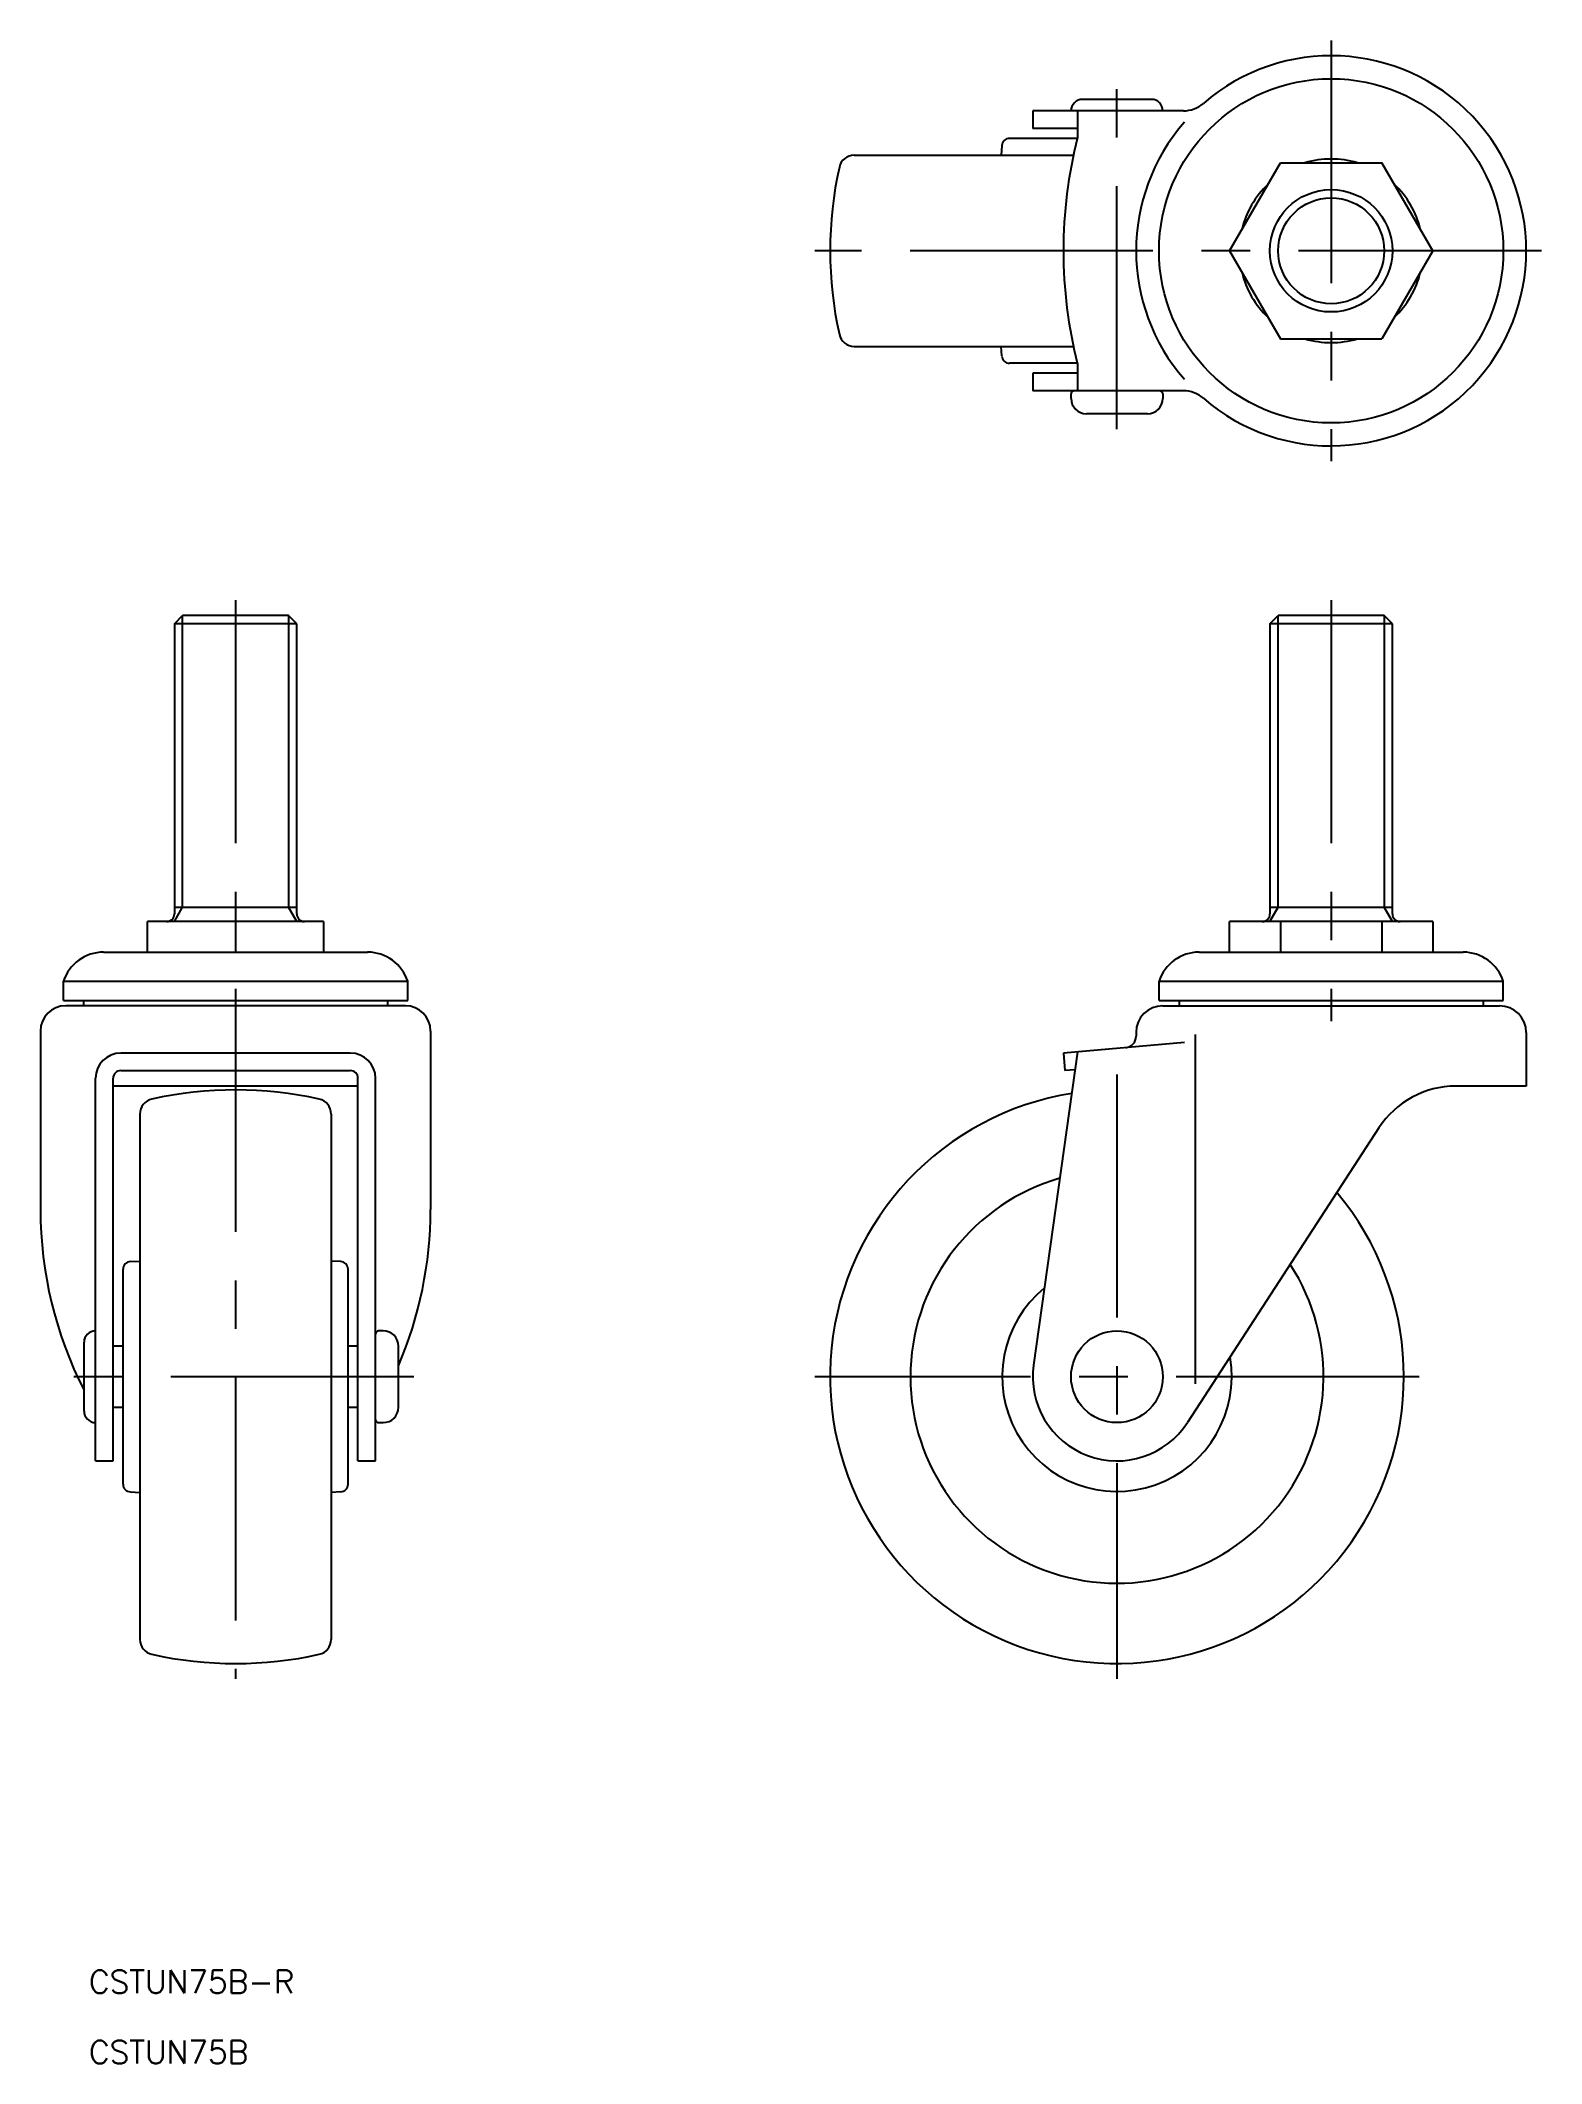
# Model space of a CAD drawing. Extents: x -141 to 56, y -90 to 175.
import ezdxf

# ---------------------------------------------------------------- set-up
doc = ezdxf.new("R2010")
doc.units = 0
doc.linetypes.add('CENTER', pattern=[50.8, 31.75, -6.35, 6.35, -6.35])
doc.layers.get('0').update_dxf_attribs({"linetype": 'CONTINUOUS'})
doc.layers.add('CENTER', color=1, linetype='CENTER')
doc.styles.get("Standard").update_dxf_attribs({"font": 'txt.shx', "height": 3, "bigfont": 'bigfont.shx'})

msp = doc.modelspace()

# ---------------------------------------------------------------- linework, layer by layer
at = {"color": 7, "linetype": 'CONTINUOUS'}
for p, q in [((4.5, 166.99), (-4.5, 166.99)), ((8.69, 165.49), (-11, 165.49)), ((-11, 165.49), (-11, 163.19)), ((-5.14, 165.49), (-5.14, 163.19)), ((-5.17, 161.89), (-14.05, 161.89)), ((-5.14, 163.19), (-11, 163.19)), ((-5.14, 163.19), (-5.14, 162.01)), ((-34.34, 159.69), (-5.68, 159.69)), ((-15.05, 160.94), (-15.12, 159.69)), ((14.72, 147.19), (21.36, 158.69)), ((21.36, 158.69), (34.64, 158.69)), ((41.28, 147.19), (34.64, 158.69)), ((14.72, 147.19), (21.36, 135.69)), ((41.28, 147.19), (34.64, 135.69)), ((21.36, 135.69), (34.64, 135.69)), ((-34.34, 134.69), (-5.68, 134.69)), ((-15.05, 133.44), (-15.12, 134.69)), ((-5.17, 132.49), (-14.05, 132.49)), ((-5.14, 132.36), (-5.14, 128.89)), ((-11, 131.19), (-11, 128.89)), ((-5.14, 131.19), (-11, 131.19)), ((8.69, 128.89), (-11, 128.89)), ((-6, 127.89), (-6, 128.49)), ((6, 128.49), (6, 127.89)), ((4, 125.89), (-4, 125.89)), ((-123.22, 98.42), (-122.14, 99.5)), ((-123.22, 98.42), (-123.22, 60.5)), ((-107.22, 98.42), (-123.22, 98.42)), ((-108.3, 99.5), (-122.14, 99.5)), ((-107.22, 98.42), (-108.3, 99.5)), ((-107.22, 60.5), (-107.22, 98.42)), ((20, 98.42), (21.08, 99.5)), ((20, 98.42), (20, 60.5)), ((36, 98.42), (20, 98.42)), ((34.92, 99.5), (21.08, 99.5)), ((36, 98.42), (34.92, 99.5)), ((36, 60.5), (36, 98.42)), ((-123.22, 61.37), (-107.22, 61.37)), ((20, 61.37), (36, 61.37)), ((-103.72, 59.5), (-126.72, 59.5)), ((-126.72, 55.5), (-126.72, 59.5)), ((-115.22, 59.5), (-115.22, 55.5)), ((-103.72, 59.5), (-103.72, 55.5)), ((41.28, 59.5), (14.72, 59.5)), ((14.72, 55.5), (14.72, 59.5)), ((20, 59.5), (20, 59.5)), ((21.36, 59.5), (21.36, 55.5)), ((34.64, 59.5), (34.64, 55.5)), ((36, 59.5), (36, 59.5)), ((41.28, 59.5), (41.28, 55.5)), ((-132.49, 55.5), (-97.95, 55.5)), ((10.73, 55.5), (45.27, 55.5)), ((-137.72, 51.7), (-92.72, 51.7)), ((-137.72, 49.2), (-137.72, 51.7)), ((-92.72, 49.2), (-92.72, 51.7)), ((5.5, 51.7), (50.5, 51.7)), ((5.5, 49.2), (5.5, 51.7)), ((50.5, 49.2), (50.5, 51.7)), ((-137.72, 49.2), (-92.72, 49.2)), ((-93.02, 48.49), (-137.42, 48.49)), ((-135.11, 49.2), (-135.11, 48.49)), ((-95.34, 49.2), (-95.34, 48.49)), ((5.5, 49.2), (50.5, 49.2)), ((6, 48.49), (6.27, 48.49)), ((6.27, 48.49), (50, 48.49)), ((8.12, 49.2), (8.12, 48.49)), ((47.88, 49.2), (47.88, 48.49)), ((-140.72, 45.19), (-140.72, 21.84)), ((-89.72, 45.19), (-89.72, 21.84)), ((2.5, 44.99), (2.5, 44.51)), ((53.5, 44.99), (53.5, 37.99)), ((-5.14, 42.47), (-10.89, 1.53)), ((8.82, 43.69), (-7, 42.31)), ((10.24, 44.74), (10.24, -0.91)), ((-100.22, 42.31), (-130.22, 42.31)), ((-130.22, 40.02), (-100.22, 40.02)), ((-7, 42.31), (-6.8, 40.02)), ((-5.47, 40.13), (-6.8, 40.02)), ((-133.52, -11), (-133.52, 39.01)), ((-131.22, -11), (-131.22, 39.02)), ((-99.22, 37.99), (-131.22, 37.99)), ((-99.22, -11), (-99.22, 39.02)), ((-96.92, -11), (-96.92, 39.01)), ((53.5, 37.99), (44.3, 37.99)), ((-127.72, 34.34), (-127.72, -34.34)), ((-102.72, 34.34), (-102.72, -34.34)), ((34.24, 32.53), (9.23, -5.99)), ((-129.92, -14.05), (-129.92, 14.05)), ((-128.97, 15.05), (-127.72, 15.12)), ((-101.47, 15.05), (-102.72, 15.12)), ((-100.52, -14.05), (-100.52, 14.05)), ((-95.92, 6), (-96.52, 6)), ((-135.02, -4.5), (-135.02, 4.5)), ((-129.92, 4), (-131.22, 4)), ((-99.22, 4), (-100.52, 4)), ((-93.92, -4), (-93.92, 4)), ((-131.22, -4), (-129.92, -4)), ((-100.52, -4), (-99.22, -4)), ((-96.52, -6), (-95.92, -6)), ((-133.52, -11), (-131.22, -11)), ((-99.22, -11), (-96.92, -11)), ((-128.97, -15.05), (-127.72, -15.12)), ((-101.47, -15.05), (-102.72, -15.12))]:
    msp.add_line(p, q, dxfattribs=at)
at = {"color": 3, "linetype": 'CONTINUOUS'}
for p, q in [((-122.14, 61.37), (-122.14, 99.5)), ((-108.3, 99.5), (-108.3, 61.37)), ((21.08, 61.37), (21.08, 99.5)), ((34.92, 99.5), (34.92, 61.37)), ((-123.22, 59.5), (-122.14, 61.37)), ((-107.22, 59.5), (-108.3, 61.37)), ((20, 59.5), (21.08, 61.37)), ((36, 59.5), (34.92, 61.37))]:
    msp.add_line(p, q, dxfattribs=at)
at = {"color": 7, "linetype": 'CONTINUOUS'}
for centre, radius in [((28, 147.19), 22.5), ((28, 147.19), 8), ((0, 0), 6)]:
    msp.add_circle(centre, radius, dxfattribs=at)
at = {"color": 3, "linetype": 'CONTINUOUS'}
msp.add_circle((28, 147.19), 6.92, dxfattribs=at)
at = {"color": 7, "linetype": 'CONTINUOUS'}
for centre, radius, start, end in [((28, 147.19), 25.5, 229.1069, 130.8931), ((-4.5, 165.49), 1.5, 90, 180), ((4.5, 165.49), 1.5, 0, 90), ((28, 147.19), 25.5, 138.7898, 221.2102), ((8.69, 169.49), 4, 270, 310.8931), ((-14.05, 160.89), 1, 90, 177), ((53, 147.19), 60, 165.6947, 194.3053), ((-34.34, 157.69), 2, 90, 167.3644), ((28, 147.19), 12, 73.4022, 106.5978), ((12.5, 147.19), 50, 167.3644, 192.6356), ((28, 147.19), 12, 133.4022, 166.5978), ((28, 147.19), 12, 13.4022, 46.5978), ((28, 147.19), 12, 193.4022, 226.5978), ((28, 147.19), 12, 313.4022, 346.5978), ((-34.34, 136.69), 2, 192.6356, 270), ((28, 147.19), 12, 253.4022, 286.5978), ((-14.05, 133.49), 1, 183, 270), ((-5.6, 128.49), 0.4, 90, 180), ((-4, 127.89), 2, 180, 270), ((4, 127.89), 2, 270, 0), ((5.6, 128.49), 0.4, 0, 90), ((8.69, 124.89), 4, 49.1069, 90), ((-124.22, 60.5), 1, 270, 0), ((-106.22, 60.5), 1, 180, 270), ((19, 60.5), 1, 270, 0), ((37, 60.5), 1, 180, 270), ((-132.49, 50), 5.5, 90, 161.9955), ((-97.95, 50), 5.5, 18.0045, 90), ((10.73, 50), 5.5, 90, 161.9955), ((45.27, 50), 5.5, 18.0045, 90), ((-137.42, 45.19), 3.3, 90, 180), ((-93.02, 45.19), 3.3, 0, 90), ((6, 44.99), 3.5, 90, 180), ((50, 44.99), 3.5, 0, 90), ((1, 44.51), 1.5, 275, 0), ((-130.22, 39.01), 3.3, 90, 180), ((-130.22, 39.02), 1, 90, 180), ((-100.22, 39.01), 3.3, 0, 90), ((-100.22, 39.02), 1, 0, 90), ((-115.22, -12.5), 50, 77.3644, 102.6356), ((0, 0), 37.5, 99.0583, 39.9424), ((44.3, 25.99), 12, 90, 147), ((-125.72, 34.34), 2, 102.6356, 180), ((-104.72, 34.34), 2, 0, 77.3644), ((0, 0), 27, 106.0427, 32.9579), ((-88.98, 21.84), 51.74, 180, 207.1464), ((-141.47, 21.84), 51.74, 336.756, 0), ((-128.92, 14.05), 1, 93, 180), ((-101.52, 14.05), 1, 0, 87), ((0, 0), 15, 129.1672, 9.8334), ((-133.52, 4.5), 1.5, 90, 180), ((-96.52, 5.6), 0.4, 90, 180), ((-95.92, 4), 2, 0, 90), ((0, 0), 11, 172.0006, 327), ((-133.52, -4.5), 1.5, 180, 270), ((-95.92, -4), 2, 270, 0), ((-96.52, -5.6), 0.4, 180, 270), ((-128.92, -14.05), 1, 180, 267), ((-101.52, -14.05), 1, 273, 0), ((-125.72, -34.34), 2, 180, 257.3644), ((-104.72, -34.34), 2, 282.6356, 0), ((-115.22, 12.5), 50, 257.3644, 282.6356)]:
    msp.add_arc(centre, radius, start, end, dxfattribs=at)
at = {"layer": 'CENTER', "color": 1, "linetype": 'CENTER'}
for p, q in [((28, 174.69), (28, 119.69)), ((0, 123.89), (0, 168.99)), ((55.5, 147.19), (-39.5, 147.19)), ((-115.22, 101.5), (-115.22, -39.5)), ((28, 101.5), (28, 46.49)), ((0, 39.5), (0, -39.5)), ((-91.92, 0), (-137.02, 0)), ((39.5, 0), (-39.5, 0))]:
    msp.add_line(p, q, dxfattribs=at)

# ---------------------------------------------------------------- texts
at = {"color": 7, "linetype": 'CONTINUOUS'}
for s, p in [('CSTUN75B-R', (-134.38, -80.6)), ('CSTUN75B', (-134.38, -89.79))]:
    msp.add_text(s, height=3, dxfattribs=at).set_placement(p)

doc.saveas('drawing.dxf')
